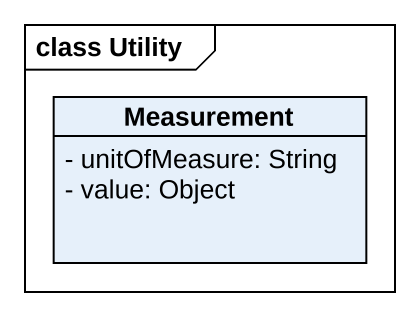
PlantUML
@startuml
mainframe class Utility
hide circle
hide empty members
skinparam classAttributeIconSize 0
class Measurement {
  - unitOfMeasure: String
  - value: Object
}
@enduml
